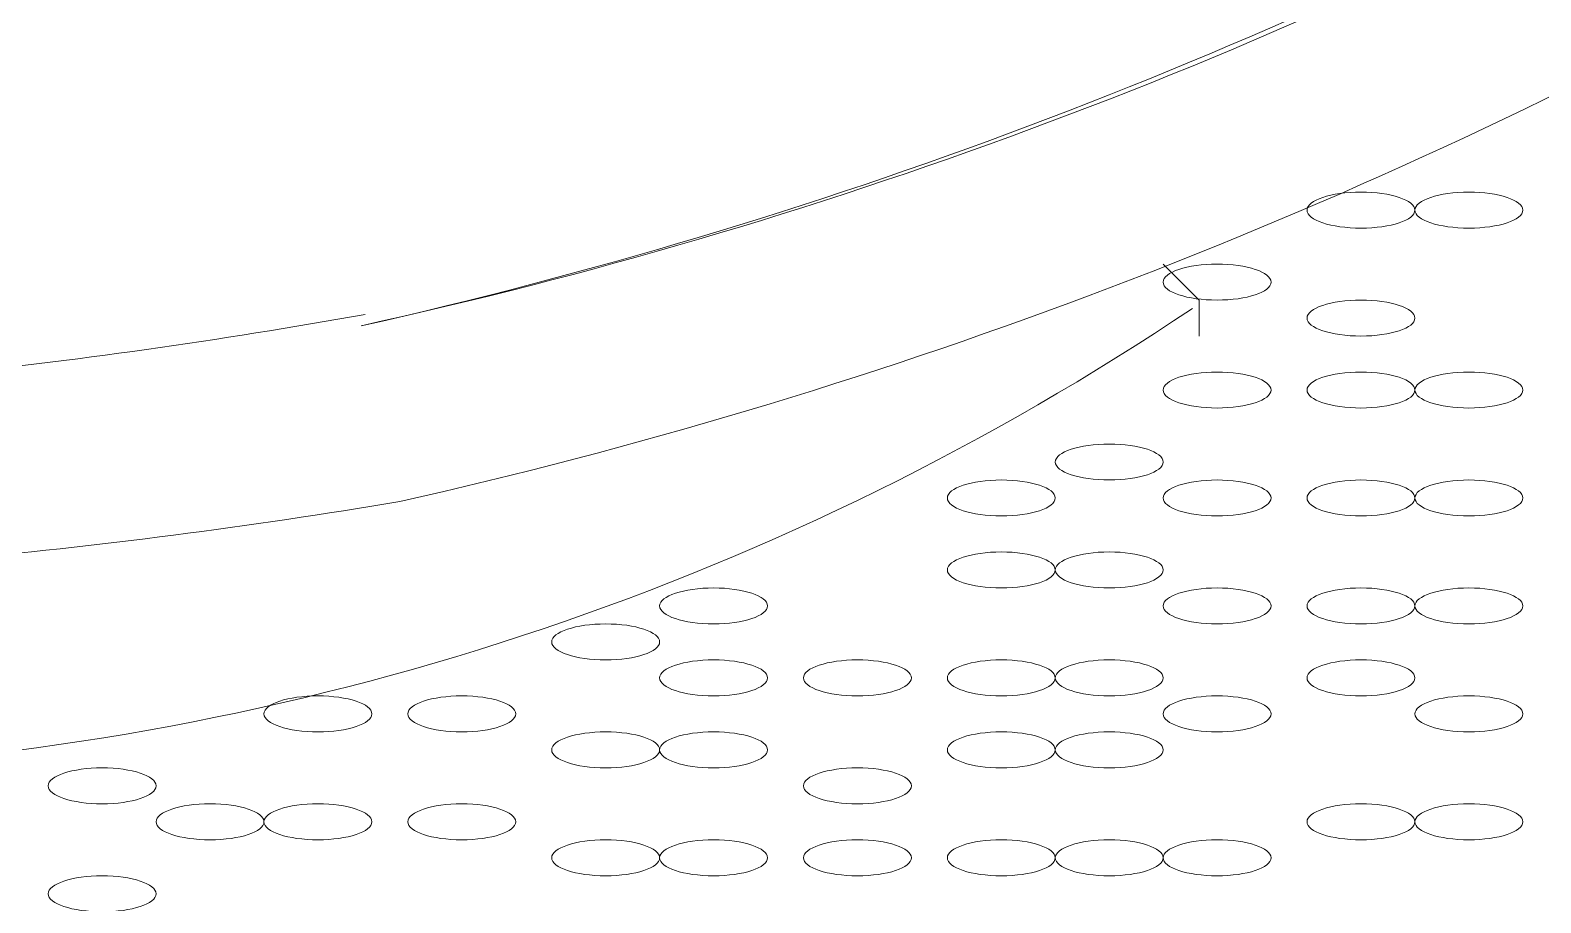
# Model space of a CAD drawing. Header units: metres. Extents: x 29 to 86.9, y -23.2 to 39.7.
# Drawn here: x 79.9651 to 80.0678, y -16.9543 to -16.895 of the extents above; entities that cross this region are included whole.
import ezdxf

# ---------------------------------------------------------------- set-up
doc = ezdxf.new("R2010")
doc.units = ezdxf.units.M
doc.header["$LTSCALE"] = 100
doc.layers.get('0').update_dxf_attribs({"color": 254})
doc.layers.add('Arqui', color=8, linetype='Continuous', lineweight=0)

# ---------------------------------------------------------------- blocks, each defined once
blk = doc.blocks.new('A$C9582355f')
at = {"layer": 'Arqui'}
for points in [[(51.00498407206152, 6.248874245426123, 0.06904268617297561), (51.09355411730957, 6.281661377473938, -0.06904268617297561), (51.00498407206152, 6.248874245426123, 0.06904268617297561), (51.09334474949361, 6.2821006316899, 0.23020382304753), (51.1194562984137, 6.314617182553775)], [(50.94570209220552, 6.231233301121847, 0.03702395519630379), (51.0076128964136, 6.236932160521974, 0.06904277544358724), (51.09908997746953, 6.271294185602073, 0.230532055927802), (51.13151944051759, 6.312533947106203)], [(50.89809873276562, 6.218829511394233), (50.93478273276554, 6.216383911394132), (50.96902113276559, 6.218829511394233, 0.133327439036489), (51.06150883356548, 6.250061290754275)]]:
    blk.add_lwpolyline(points, format="xyb", dxfattribs=at)
blk.add_lwpolyline([(51.05950833276557, 6.253067911393828), (51.06195393276556, 6.250622311394181), (51.06195393276556, 6.24817671139408)], dxfattribs=at)
blk.add_lwpolyline([(50.94534809160558, 6.243456165362204, 0.0370242498160569), (51.00525044681359, 6.249646150154149, -0.0370242498160569)], format="xyb", close=True, dxfattribs=at)
for points in [[(51.07295913276556, 6.25795911139403), (51.07093312435762, 6.25795911139403), (51.06929073276552, 6.257411639378006), (51.06929073276552, 6.256736311393979)], [(51.0766275327656, 6.256736311393979), (51.0766275327656, 6.257411639378006), (51.07498514117361, 6.25795911139403), (51.07295913276556, 6.25795911139403)], [(51.08029593276552, 6.25795911139403), (51.07826992435758, 6.25795911139403), (51.0766275327656, 6.257411639378006), (51.0766275327656, 6.256736311393979)], [(51.08396433276556, 6.256736311393979), (51.08396433276556, 6.257411639378006), (51.08232194117357, 6.25795911139403), (51.08029593276552, 6.25795911139403)], [(51.06929073276552, 6.256736311393979), (51.06929073276552, 6.256060983409952), (51.07093312435762, 6.255513511393929), (51.07295913276556, 6.255513511393929)], [(51.07295913276556, 6.255513511393929), (51.07498514117361, 6.255513511393929), (51.0766275327656, 6.256060983409952), (51.0766275327656, 6.256736311393979)], [(51.0766275327656, 6.256736311393979), (51.0766275327656, 6.256060983409952), (51.07826992435758, 6.255513511393929), (51.08029593276552, 6.255513511393929)], [(51.08029593276552, 6.255513511393929), (51.08232194117357, 6.255513511393929), (51.08396433276556, 6.256060983409952), (51.08396433276556, 6.256736311393979)], [(51.06317673276561, 6.253067911393828), (51.06115072435756, 6.253067911393828), (51.05950833276557, 6.252520439377804), (51.05950833276557, 6.251845111394232)], [(51.06684513276554, 6.251845111394232), (51.06684513276554, 6.252520439377804), (51.06520274117355, 6.253067911393828), (51.06317673276561, 6.253067911393828)], [(51.05950833276557, 6.251845111394232), (51.05950833276557, 6.251169783410205), (51.06115072435756, 6.250622311394181), (51.06317673276561, 6.250622311394181)], [(51.06317673276561, 6.250622311394181), (51.06520274117355, 6.250622311394181), (51.06684513276554, 6.251169783410205), (51.06684513276554, 6.251845111394232)], [(51.07295913276556, 6.250622311394181), (51.07093312435762, 6.250622311394181), (51.06929073276552, 6.250074839378158), (51.06929073276552, 6.249399511394131)], [(51.0766275327656, 6.249399511394131), (51.0766275327656, 6.250074839378158), (51.07498514117361, 6.250622311394181), (51.07295913276556, 6.250622311394181)], [(51.06929073276552, 6.249399511394131), (51.06929073276552, 6.248724183410104), (51.07093312435762, 6.24817671139408), (51.07295913276556, 6.24817671139408)], [(51.07295913276556, 6.24817671139408), (51.07498514117361, 6.24817671139408), (51.0766275327656, 6.248724183410104), (51.0766275327656, 6.249399511394131)], [(51.06317673276561, 6.24573111139398), (51.06115072435756, 6.24573111139398), (51.05950833276557, 6.245183639377956), (51.05950833276557, 6.244508311393929)], [(51.06684513276554, 6.244508311393929), (51.06684513276554, 6.245183639377956), (51.06520274117355, 6.24573111139398), (51.06317673276561, 6.24573111139398)], [(51.07295913276556, 6.24573111139398), (51.07093312435762, 6.24573111139398), (51.06929073276552, 6.245183639377956), (51.06929073276552, 6.244508311393929)], [(51.0766275327656, 6.244508311393929), (51.0766275327656, 6.245183639377956), (51.07498514117361, 6.24573111139398), (51.07295913276556, 6.24573111139398)], [(51.08029593276552, 6.24573111139398), (51.07826992435758, 6.24573111139398), (51.0766275327656, 6.245183639377956), (51.0766275327656, 6.244508311393929)], [(51.08396433276556, 6.244508311393929), (51.08396433276556, 6.245183639377956), (51.08232194117357, 6.24573111139398), (51.08029593276552, 6.24573111139398)], [(51.05950833276557, 6.244508311393929), (51.05950833276557, 6.243832983409902), (51.06115072435756, 6.243285511393879), (51.06317673276561, 6.243285511393879)], [(51.06317673276561, 6.243285511393879), (51.06520274117355, 6.243285511393879), (51.06684513276554, 6.243832983409902), (51.06684513276554, 6.244508311393929)], [(51.06929073276552, 6.244508311393929), (51.06929073276552, 6.243832983409902), (51.07093312435762, 6.243285511393879), (51.07295913276556, 6.243285511393879)], [(51.07295913276556, 6.243285511393879), (51.07498514117361, 6.243285511393879), (51.0766275327656, 6.243832983409902), (51.0766275327656, 6.244508311393929)], [(51.0766275327656, 6.244508311393929), (51.0766275327656, 6.243832983409902), (51.07826992435758, 6.243285511393879), (51.08029593276552, 6.243285511393879)], [(51.08029593276552, 6.243285511393879), (51.08232194117357, 6.243285511393879), (51.08396433276556, 6.243832983409902), (51.08396433276556, 6.244508311393929)], [(51.05583993276554, 6.240839911394232), (51.0538139243576, 6.240839911394232), (51.05217153276561, 6.240292439378209), (51.05217153276561, 6.239617111394182)], [(51.05950833276557, 6.239617111394182), (51.05950833276557, 6.240292439378209), (51.05786594117359, 6.240839911394232), (51.05583993276554, 6.240839911394232)], [(51.05217153276561, 6.239617111394182), (51.05217153276561, 6.238941783410155), (51.0538139243576, 6.238394311394131), (51.05583993276554, 6.238394311394131)], [(51.05583993276554, 6.238394311394131), (51.05786594117359, 6.238394311394131), (51.05950833276557, 6.238941783410155), (51.05950833276557, 6.239617111394182)], [(51.04850313276557, 6.238394311394131), (51.04647712435752, 6.238394311394131), (51.04483473276554, 6.237846839378108), (51.04483473276554, 6.237171511394081)], [(51.05217153276561, 6.237171511394081), (51.05217153276561, 6.237846839378108), (51.05052914117351, 6.238394311394131), (51.04850313276557, 6.238394311394131)], [(51.06317673276561, 6.238394311394131), (51.06115072435756, 6.238394311394131), (51.05950833276557, 6.237846839378108), (51.05950833276557, 6.237171511394081)], [(51.06684513276554, 6.237171511394081), (51.06684513276554, 6.237846839378108), (51.06520274117355, 6.238394311394131), (51.06317673276561, 6.238394311394131)], [(51.07295913276556, 6.238394311394131), (51.07093312435762, 6.238394311394131), (51.06929073276552, 6.237846839378108), (51.06929073276552, 6.237171511394081)], [(51.0766275327656, 6.237171511394081), (51.0766275327656, 6.237846839378108), (51.07498514117361, 6.238394311394131), (51.07295913276556, 6.238394311394131)], [(51.08029593276552, 6.238394311394131), (51.07826992435758, 6.238394311394131), (51.0766275327656, 6.237846839378108), (51.0766275327656, 6.237171511394081)], [(51.08396433276556, 6.237171511394081), (51.08396433276556, 6.237846839378108), (51.08232194117357, 6.238394311394131), (51.08029593276552, 6.238394311394131)], [(51.04483473276554, 6.237171511394081), (51.04483473276554, 6.236496183410054), (51.04647712435752, 6.23594871139403), (51.04850313276557, 6.23594871139403)], [(51.04850313276557, 6.23594871139403), (51.05052914117351, 6.23594871139403), (51.05217153276561, 6.236496183410054), (51.05217153276561, 6.237171511394081)], [(51.05950833276557, 6.237171511394081), (51.05950833276557, 6.236496183410054), (51.06115072435756, 6.23594871139403), (51.06317673276561, 6.23594871139403)], [(51.06317673276561, 6.23594871139403), (51.06520274117355, 6.23594871139403), (51.06684513276554, 6.236496183410054), (51.06684513276554, 6.237171511394081)], [(51.06929073276552, 6.237171511394081), (51.06929073276552, 6.236496183410054), (51.07093312435762, 6.23594871139403), (51.07295913276556, 6.23594871139403)], [(51.07295913276556, 6.23594871139403), (51.07498514117361, 6.23594871139403), (51.0766275327656, 6.236496183410054), (51.0766275327656, 6.237171511394081)], [(51.0766275327656, 6.237171511394081), (51.0766275327656, 6.236496183410054), (51.07826992435758, 6.23594871139403), (51.08029593276552, 6.23594871139403)], [(51.08029593276552, 6.23594871139403), (51.08232194117357, 6.23594871139403), (51.08396433276556, 6.236496183410054), (51.08396433276556, 6.237171511394081)], [(51.04850313276557, 6.233503111393929), (51.04647712435752, 6.233503111393929), (51.04483473276554, 6.232955639377906), (51.04483473276554, 6.232280311393879)], [(51.05217153276561, 6.232280311393879), (51.05217153276561, 6.232955639377906), (51.05052914117351, 6.233503111393929), (51.04850313276557, 6.233503111393929)], [(51.05583993276554, 6.233503111393929), (51.0538139243576, 6.233503111393929), (51.05217153276561, 6.232955639377906), (51.05217153276561, 6.232280311393879)], [(51.05950833276557, 6.232280311393879), (51.05950833276557, 6.232955639377906), (51.05786594117359, 6.233503111393929), (51.05583993276554, 6.233503111393929)], [(51.04483473276554, 6.232280311393879), (51.04483473276554, 6.231604983409852), (51.04647712435752, 6.231057511393828), (51.04850313276557, 6.231057511393828)], [(51.04850313276557, 6.231057511393828), (51.05052914117351, 6.231057511393828), (51.05217153276561, 6.231604983409852), (51.05217153276561, 6.232280311393879)], [(51.05217153276561, 6.232280311393879), (51.05217153276561, 6.231604983409852), (51.0538139243576, 6.231057511393828), (51.05583993276554, 6.231057511393828)], [(51.05583993276554, 6.231057511393828), (51.05786594117359, 6.231057511393828), (51.05950833276557, 6.231604983409852), (51.05950833276557, 6.232280311393879)], [(51.02893833276556, 6.231057511393828), (51.02691232435762, 6.231057511393828), (51.02526993276553, 6.230510039377805), (51.02526993276553, 6.229834711394233)], [(51.0326067327656, 6.229834711394233), (51.0326067327656, 6.230510039377805), (51.03096434117361, 6.231057511393828), (51.02893833276556, 6.231057511393828)], [(51.06317673276561, 6.231057511393828), (51.06115072435756, 6.231057511393828), (51.05950833276557, 6.230510039377805), (51.05950833276557, 6.229834711394233)], [(51.06684513276554, 6.229834711394233), (51.06684513276554, 6.230510039377805), (51.06520274117355, 6.231057511393828), (51.06317673276561, 6.231057511393828)], [(51.07295913276556, 6.231057511393828), (51.07093312435762, 6.231057511393828), (51.06929073276552, 6.230510039377805), (51.06929073276552, 6.229834711394233)], [(51.0766275327656, 6.229834711394233), (51.0766275327656, 6.230510039377805), (51.07498514117361, 6.231057511393828), (51.07295913276556, 6.231057511393828)], [(51.08029593276552, 6.231057511393828), (51.07826992435758, 6.231057511393828), (51.0766275327656, 6.230510039377805), (51.0766275327656, 6.229834711394233)], [(51.08396433276556, 6.229834711394233), (51.08396433276556, 6.230510039377805), (51.08232194117357, 6.231057511393828), (51.08029593276552, 6.231057511393828)], [(51.02526993276553, 6.229834711394233), (51.02526993276553, 6.229159383410206), (51.02691232435762, 6.228611911394182), (51.02893833276556, 6.228611911394182)], [(51.02893833276556, 6.228611911394182), (51.03096434117361, 6.228611911394182), (51.0326067327656, 6.229159383410206), (51.0326067327656, 6.229834711394233)], [(51.05950833276557, 6.229834711394233), (51.05950833276557, 6.229159383410206), (51.06115072435756, 6.228611911394182), (51.06317673276561, 6.228611911394182)], [(51.06317673276561, 6.228611911394182), (51.06520274117355, 6.228611911394182), (51.06684513276554, 6.229159383410206), (51.06684513276554, 6.229834711394233)], [(51.06929073276552, 6.229834711394233), (51.06929073276552, 6.229159383410206), (51.07093312435762, 6.228611911394182), (51.07295913276556, 6.228611911394182)], [(51.07295913276556, 6.228611911394182), (51.07498514117361, 6.228611911394182), (51.0766275327656, 6.229159383410206), (51.0766275327656, 6.229834711394233)], [(51.0766275327656, 6.229834711394233), (51.0766275327656, 6.229159383410206), (51.07826992435758, 6.228611911394182), (51.08029593276552, 6.228611911394182)], [(51.08029593276552, 6.228611911394182), (51.08232194117357, 6.228611911394182), (51.08396433276556, 6.229159383410206), (51.08396433276556, 6.229834711394233)], [(51.0216015327656, 6.228611911394182), (51.01957552435755, 6.228611911394182), (51.01793313276556, 6.228064439378159), (51.01793313276556, 6.227389111394132)], [(51.02526993276553, 6.227389111394132), (51.02526993276553, 6.228064439378159), (51.02362754117354, 6.228611911394182), (51.0216015327656, 6.228611911394182)], [(51.01793313276556, 6.227389111394132), (51.01793313276556, 6.226713783410105), (51.01957552435755, 6.226166311394081), (51.0216015327656, 6.226166311394081)], [(51.0216015327656, 6.226166311394081), (51.02362754117354, 6.226166311394081), (51.02526993276553, 6.226713783410105), (51.02526993276553, 6.227389111394132)], [(51.02893833276556, 6.226166311394081), (51.02691232435762, 6.226166311394081), (51.02526993276553, 6.225618839378058), (51.02526993276553, 6.224943511394031)], [(51.0326067327656, 6.224943511394031), (51.0326067327656, 6.225618839378058), (51.03096434117361, 6.226166311394081), (51.02893833276556, 6.226166311394081)], [(51.03872073276563, 6.226166311394081), (51.03669472435757, 6.226166311394081), (51.03505233276559, 6.225618839378058), (51.03505233276559, 6.224943511394031)], [(51.04238913276555, 6.224943511394031), (51.04238913276555, 6.225618839378058), (51.04074674117356, 6.226166311394081), (51.03872073276563, 6.226166311394081)], [(51.04850313276557, 6.226166311394081), (51.04647712435752, 6.226166311394081), (51.04483473276554, 6.225618839378058), (51.04483473276554, 6.224943511394031)], [(51.05217153276561, 6.224943511394031), (51.05217153276561, 6.225618839378058), (51.05052914117351, 6.226166311394081), (51.04850313276557, 6.226166311394081)], [(51.05583993276554, 6.226166311394081), (51.0538139243576, 6.226166311394081), (51.05217153276561, 6.225618839378058), (51.05217153276561, 6.224943511394031)], [(51.05950833276557, 6.224943511394031), (51.05950833276557, 6.225618839378058), (51.05786594117359, 6.226166311394081), (51.05583993276554, 6.226166311394081)], [(51.07295913276556, 6.226166311394081), (51.07093312435762, 6.226166311394081), (51.06929073276552, 6.225618839378058), (51.06929073276552, 6.224943511394031)], [(51.0766275327656, 6.224943511394031), (51.0766275327656, 6.225618839378058), (51.07498514117361, 6.226166311394081), (51.07295913276556, 6.226166311394081)], [(51.02526993276553, 6.224943511394031), (51.02526993276553, 6.224268183410004), (51.02691232435762, 6.22372071139398), (51.02893833276556, 6.22372071139398)], [(51.02893833276556, 6.22372071139398), (51.03096434117361, 6.22372071139398), (51.0326067327656, 6.224268183410004), (51.0326067327656, 6.224943511394031)], [(51.03505233276559, 6.224943511394031), (51.03505233276559, 6.224268183410004), (51.03669472435757, 6.22372071139398), (51.03872073276563, 6.22372071139398)], [(51.03872073276563, 6.22372071139398), (51.04074674117356, 6.22372071139398), (51.04238913276555, 6.224268183410004), (51.04238913276555, 6.224943511394031)], [(51.04483473276554, 6.224943511394031), (51.04483473276554, 6.224268183410004), (51.04647712435752, 6.22372071139398), (51.04850313276557, 6.22372071139398)], [(51.04850313276557, 6.22372071139398), (51.05052914117351, 6.22372071139398), (51.05217153276561, 6.224268183410004), (51.05217153276561, 6.224943511394031)], [(51.05217153276561, 6.224943511394031), (51.05217153276561, 6.224268183410004), (51.0538139243576, 6.22372071139398), (51.05583993276554, 6.22372071139398)], [(51.05583993276554, 6.22372071139398), (51.05786594117359, 6.22372071139398), (51.05950833276557, 6.224268183410004), (51.05950833276557, 6.224943511394031)], [(51.06929073276552, 6.224943511394031), (51.06929073276552, 6.224268183410004), (51.07093312435762, 6.22372071139398), (51.07295913276556, 6.22372071139398)], [(51.07295913276556, 6.22372071139398), (51.07498514117361, 6.22372071139398), (51.0766275327656, 6.224268183410004), (51.0766275327656, 6.224943511394031)], [(51.00203673276559, 6.22372071139398), (51.00001072435754, 6.22372071139398), (50.99836833276555, 6.223173239377957), (50.99836833276555, 6.22249791139393)], [(51.00570513276563, 6.22249791139393), (51.00570513276563, 6.223173239377957), (51.00406274117353, 6.22372071139398), (51.00203673276559, 6.22372071139398)], [(51.01181913276554, 6.22372071139398), (51.0097931243576, 6.22372071139398), (51.00815073276561, 6.223173239377957), (51.00815073276561, 6.22249791139393)], [(51.01548753276558, 6.22249791139393), (51.01548753276558, 6.223173239377957), (51.01384514117359, 6.22372071139398), (51.01181913276554, 6.22372071139398)], [(51.06317673276561, 6.22372071139398), (51.06115072435756, 6.22372071139398), (51.05950833276557, 6.223173239377957), (51.05950833276557, 6.22249791139393)], [(51.06684513276554, 6.22249791139393), (51.06684513276554, 6.223173239377957), (51.06520274117355, 6.22372071139398), (51.06317673276561, 6.22372071139398)], [(51.08029593276552, 6.22372071139398), (51.07826992435758, 6.22372071139398), (51.0766275327656, 6.223173239377957), (51.0766275327656, 6.22249791139393)], [(51.08396433276556, 6.22249791139393), (51.08396433276556, 6.223173239377957), (51.08232194117357, 6.22372071139398), (51.08029593276552, 6.22372071139398)], [(50.99836833276555, 6.22249791139393), (50.99836833276555, 6.221822583409903), (51.00001072435754, 6.221275111393879), (51.00203673276559, 6.221275111393879)], [(51.00203673276559, 6.221275111393879), (51.00406274117353, 6.221275111393879), (51.00570513276563, 6.221822583409903), (51.00570513276563, 6.22249791139393)], [(51.00815073276561, 6.22249791139393), (51.00815073276561, 6.221822583409903), (51.0097931243576, 6.221275111393879), (51.01181913276554, 6.221275111393879)], [(51.01181913276554, 6.221275111393879), (51.01384514117359, 6.221275111393879), (51.01548753276558, 6.221822583409903), (51.01548753276558, 6.22249791139393)], [(51.05950833276557, 6.22249791139393), (51.05950833276557, 6.221822583409903), (51.06115072435756, 6.221275111393879), (51.06317673276561, 6.221275111393879)], [(51.06317673276561, 6.221275111393879), (51.06520274117355, 6.221275111393879), (51.06684513276554, 6.221822583409903), (51.06684513276554, 6.22249791139393)], [(51.0766275327656, 6.22249791139393), (51.0766275327656, 6.221822583409903), (51.07826992435758, 6.221275111393879), (51.08029593276552, 6.221275111393879)], [(51.08029593276552, 6.221275111393879), (51.08232194117357, 6.221275111393879), (51.08396433276556, 6.221822583409903), (51.08396433276556, 6.22249791139393)], [(51.0216015327656, 6.221275111393879), (51.01957552435755, 6.221275111393879), (51.01793313276556, 6.220727639377856), (51.01793313276556, 6.220052311393829)], [(51.02526993276553, 6.220052311393829), (51.02526993276553, 6.220727639377856), (51.02362754117354, 6.221275111393879), (51.0216015327656, 6.221275111393879)], [(51.02893833276556, 6.221275111393879), (51.02691232435762, 6.221275111393879), (51.02526993276553, 6.220727639377856), (51.02526993276553, 6.220052311393829)], [(51.0326067327656, 6.220052311393829), (51.0326067327656, 6.220727639377856), (51.03096434117361, 6.221275111393879), (51.02893833276556, 6.221275111393879)], [(51.04850313276557, 6.221275111393879), (51.04647712435752, 6.221275111393879), (51.04483473276554, 6.220727639377856), (51.04483473276554, 6.220052311393829)], [(51.05217153276561, 6.220052311393829), (51.05217153276561, 6.220727639377856), (51.05052914117351, 6.221275111393879), (51.04850313276557, 6.221275111393879)], [(51.05583993276554, 6.221275111393879), (51.0538139243576, 6.221275111393879), (51.05217153276561, 6.220727639377856), (51.05217153276561, 6.220052311393829)], [(51.05950833276557, 6.220052311393829), (51.05950833276557, 6.220727639377856), (51.05786594117359, 6.221275111393879), (51.05583993276554, 6.221275111393879)], [(51.01793313276556, 6.220052311393829), (51.01793313276556, 6.219376983409802), (51.01957552435755, 6.218829511394233), (51.0216015327656, 6.218829511394233)], [(51.0216015327656, 6.218829511394233), (51.02362754117354, 6.218829511394233), (51.02526993276553, 6.219376983409802), (51.02526993276553, 6.220052311393829)], [(51.02526993276553, 6.220052311393829), (51.02526993276553, 6.219376983409802), (51.02691232435762, 6.218829511394233), (51.02893833276556, 6.218829511394233)], [(51.02893833276556, 6.218829511394233), (51.03096434117361, 6.218829511394233), (51.0326067327656, 6.219376983409802), (51.0326067327656, 6.220052311393829)], [(51.04483473276554, 6.220052311393829), (51.04483473276554, 6.219376983409802), (51.04647712435752, 6.218829511394233), (51.04850313276557, 6.218829511394233)], [(51.04850313276557, 6.218829511394233), (51.05052914117351, 6.218829511394233), (51.05217153276561, 6.219376983409802), (51.05217153276561, 6.220052311393829)], [(51.05217153276561, 6.220052311393829), (51.05217153276561, 6.219376983409802), (51.0538139243576, 6.218829511394233), (51.05583993276554, 6.218829511394233)], [(51.05583993276554, 6.218829511394233), (51.05786594117359, 6.218829511394233), (51.05950833276557, 6.219376983409802), (51.05950833276557, 6.220052311393829)], [(50.98736313276555, 6.218829511394233), (50.98533712435761, 6.218829511394233), (50.98369473276551, 6.218282039378209), (50.98369473276551, 6.217606711394183)], [(50.99103153276559, 6.217606711394183), (50.99103153276559, 6.218282039378209), (50.9893891411736, 6.218829511394233), (50.98736313276555, 6.218829511394233)], [(51.03872073276563, 6.218829511394233), (51.03669472435757, 6.218829511394233), (51.03505233276559, 6.218282039378209), (51.03505233276559, 6.217606711394183)], [(51.04238913276555, 6.217606711394183), (51.04238913276555, 6.218282039378209), (51.04074674117356, 6.218829511394233), (51.03872073276563, 6.218829511394233)], [(50.98369473276551, 6.217606711394183), (50.98369473276551, 6.216931383410156), (50.98533712435761, 6.216383911394132), (50.98736313276555, 6.216383911394132)], [(50.98736313276555, 6.216383911394132), (50.9893891411736, 6.216383911394132), (50.99103153276559, 6.216931383410156), (50.99103153276559, 6.217606711394183)], [(51.03505233276559, 6.217606711394183), (51.03505233276559, 6.216931383410156), (51.03669472435757, 6.216383911394132), (51.03872073276563, 6.216383911394132)], [(51.03872073276563, 6.216383911394132), (51.04074674117356, 6.216383911394132), (51.04238913276555, 6.216931383410156), (51.04238913276555, 6.217606711394183)], [(50.99469993276551, 6.216383911394132), (50.99267392435758, 6.216383911394132), (50.99103153276559, 6.215836439378108), (50.99103153276559, 6.215161111394082)], [(50.99836833276555, 6.215161111394082), (50.99836833276555, 6.215836439378108), (50.99672594117357, 6.216383911394132), (50.99469993276551, 6.216383911394132)], [(51.00203673276559, 6.216383911394132), (51.00001072435754, 6.216383911394132), (50.99836833276555, 6.215836439378108), (50.99836833276555, 6.215161111394082)], [(51.00570513276563, 6.215161111394082), (51.00570513276563, 6.215836439378108), (51.00406274117353, 6.216383911394132), (51.00203673276559, 6.216383911394132)], [(51.01181913276554, 6.216383911394132), (51.0097931243576, 6.216383911394132), (51.00815073276561, 6.215836439378108), (51.00815073276561, 6.215161111394082)], [(51.01548753276558, 6.215161111394082), (51.01548753276558, 6.215836439378108), (51.01384514117359, 6.216383911394132), (51.01181913276554, 6.216383911394132)], [(51.07295913276556, 6.216383911394132), (51.07093312435762, 6.216383911394132), (51.06929073276552, 6.215836439378108), (51.06929073276552, 6.215161111394082)], [(51.0766275327656, 6.215161111394082), (51.0766275327656, 6.215836439378108), (51.07498514117361, 6.216383911394132), (51.07295913276556, 6.216383911394132)], [(51.08029593276552, 6.216383911394132), (51.07826992435758, 6.216383911394132), (51.0766275327656, 6.215836439378108), (51.0766275327656, 6.215161111394082)], [(51.08396433276556, 6.215161111394082), (51.08396433276556, 6.215836439378108), (51.08232194117357, 6.216383911394132), (51.08029593276552, 6.216383911394132)], [(50.99103153276559, 6.215161111394082), (50.99103153276559, 6.214485783410055), (50.99267392435758, 6.213938311394031), (50.99469993276551, 6.213938311394031)], [(50.99469993276551, 6.213938311394031), (50.99672594117357, 6.213938311394031), (50.99836833276555, 6.214485783410055), (50.99836833276555, 6.215161111394082)], [(50.99836833276555, 6.215161111394082), (50.99836833276555, 6.214485783410055), (51.00001072435754, 6.213938311394031), (51.00203673276559, 6.213938311394031)], [(51.00203673276559, 6.213938311394031), (51.00406274117353, 6.213938311394031), (51.00570513276563, 6.214485783410055), (51.00570513276563, 6.215161111394082)], [(51.00815073276561, 6.215161111394082), (51.00815073276561, 6.214485783410055), (51.0097931243576, 6.213938311394031), (51.01181913276554, 6.213938311394031)], [(51.01181913276554, 6.213938311394031), (51.01384514117359, 6.213938311394031), (51.01548753276558, 6.214485783410055), (51.01548753276558, 6.215161111394082)], [(51.06929073276552, 6.215161111394082), (51.06929073276552, 6.214485783410055), (51.07093312435762, 6.213938311394031), (51.07295913276556, 6.213938311394031)], [(51.07295913276556, 6.213938311394031), (51.07498514117361, 6.213938311394031), (51.0766275327656, 6.214485783410055), (51.0766275327656, 6.215161111394082)], [(51.0766275327656, 6.215161111394082), (51.0766275327656, 6.214485783410055), (51.07826992435758, 6.213938311394031), (51.08029593276552, 6.213938311394031)], [(51.08029593276552, 6.213938311394031), (51.08232194117357, 6.213938311394031), (51.08396433276556, 6.214485783410055), (51.08396433276556, 6.215161111394082)], [(51.0216015327656, 6.213938311394031), (51.01957552435755, 6.213938311394031), (51.01793313276556, 6.213390839378008), (51.01793313276556, 6.212715511393981)], [(51.02526993276553, 6.212715511393981), (51.02526993276553, 6.213390839378008), (51.02362754117354, 6.213938311394031), (51.0216015327656, 6.213938311394031)], [(51.02893833276556, 6.213938311394031), (51.02691232435762, 6.213938311394031), (51.02526993276553, 6.213390839378008), (51.02526993276553, 6.212715511393981)], [(51.0326067327656, 6.212715511393981), (51.0326067327656, 6.213390839378008), (51.03096434117361, 6.213938311394031), (51.02893833276556, 6.213938311394031)], [(51.03872073276563, 6.213938311394031), (51.03669472435757, 6.213938311394031), (51.03505233276559, 6.213390839378008), (51.03505233276559, 6.212715511393981)], [(51.04238913276555, 6.212715511393981), (51.04238913276555, 6.213390839378008), (51.04074674117356, 6.213938311394031), (51.03872073276563, 6.213938311394031)], [(51.04850313276557, 6.213938311394031), (51.04647712435752, 6.213938311394031), (51.04483473276554, 6.213390839378008), (51.04483473276554, 6.212715511393981)], [(51.05217153276561, 6.212715511393981), (51.05217153276561, 6.213390839378008), (51.05052914117351, 6.213938311394031), (51.04850313276557, 6.213938311394031)], [(51.05583993276554, 6.213938311394031), (51.0538139243576, 6.213938311394031), (51.05217153276561, 6.213390839378008), (51.05217153276561, 6.212715511393981)], [(51.05950833276557, 6.212715511393981), (51.05950833276557, 6.213390839378008), (51.05786594117359, 6.213938311394031), (51.05583993276554, 6.213938311394031)], [(51.06317673276561, 6.213938311394031), (51.06115072435756, 6.213938311394031), (51.05950833276557, 6.213390839378008), (51.05950833276557, 6.212715511393981)], [(51.06684513276554, 6.212715511393981), (51.06684513276554, 6.213390839378008), (51.06520274117355, 6.213938311394031), (51.06317673276561, 6.213938311394031)], [(51.01793313276556, 6.212715511393981), (51.01793313276556, 6.212040183409954), (51.01957552435755, 6.21149271139393), (51.0216015327656, 6.21149271139393)], [(51.0216015327656, 6.21149271139393), (51.02362754117354, 6.21149271139393), (51.02526993276553, 6.212040183409954), (51.02526993276553, 6.212715511393981)], [(51.02526993276553, 6.212715511393981), (51.02526993276553, 6.212040183409954), (51.02691232435762, 6.21149271139393), (51.02893833276556, 6.21149271139393)], [(51.02893833276556, 6.21149271139393), (51.03096434117361, 6.21149271139393), (51.0326067327656, 6.212040183409954), (51.0326067327656, 6.212715511393981)], [(51.03505233276559, 6.212715511393981), (51.03505233276559, 6.212040183409954), (51.03669472435757, 6.21149271139393), (51.03872073276563, 6.21149271139393)], [(51.03872073276563, 6.21149271139393), (51.04074674117356, 6.21149271139393), (51.04238913276555, 6.212040183409954), (51.04238913276555, 6.212715511393981)], [(51.04483473276554, 6.212715511393981), (51.04483473276554, 6.212040183409954), (51.04647712435752, 6.21149271139393), (51.04850313276557, 6.21149271139393)], [(51.04850313276557, 6.21149271139393), (51.05052914117351, 6.21149271139393), (51.05217153276561, 6.212040183409954), (51.05217153276561, 6.212715511393981)], [(51.05217153276561, 6.212715511393981), (51.05217153276561, 6.212040183409954), (51.0538139243576, 6.21149271139393), (51.05583993276554, 6.21149271139393)], [(51.05583993276554, 6.21149271139393), (51.05786594117359, 6.21149271139393), (51.05950833276557, 6.212040183409954), (51.05950833276557, 6.212715511393981)], [(51.05950833276557, 6.212715511393981), (51.05950833276557, 6.212040183409954), (51.06115072435756, 6.21149271139393), (51.06317673276561, 6.21149271139393)], [(51.06317673276561, 6.21149271139393), (51.06520274117355, 6.21149271139393), (51.06684513276554, 6.212040183409954), (51.06684513276554, 6.212715511393981)], [(50.98736313276555, 6.21149271139393), (50.98533712435761, 6.21149271139393), (50.98369473276551, 6.210945239377907), (50.98369473276551, 6.21026991139388)], [(50.99103153276559, 6.21026991139388), (50.99103153276559, 6.210945239377907), (50.9893891411736, 6.21149271139393), (50.98736313276555, 6.21149271139393)], [(50.98369473276551, 6.21026991139388), (50.98369473276551, 6.209594583409853), (50.98533712435761, 6.209047111393829), (50.98736313276555, 6.209047111393829)], [(50.98736313276555, 6.209047111393829), (50.9893891411736, 6.209047111393829), (50.99103153276559, 6.209594583409853), (50.99103153276559, 6.21026991139388)]]:
    blk.add_open_spline(points, degree=3, dxfattribs=at)

msp = doc.modelspace()

# ---------------------------------------------------------------- block references
msp.add_blockref('A$C9582355f', (28.98266172889876, -23.16396569870889))

doc.saveas('drawing.dxf')
